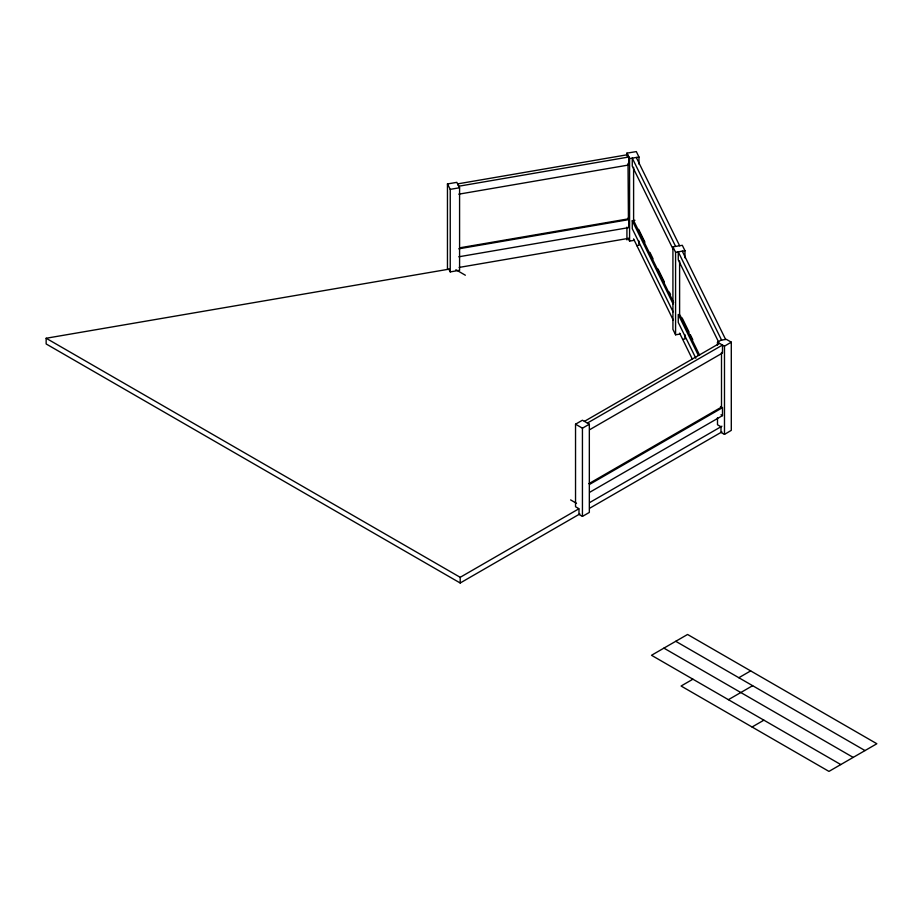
<?xml version="1.0" encoding="UTF-8"?>
<svg xmlns="http://www.w3.org/2000/svg" width="923" height="923" viewBox="0 0 923 923"><rect width="100%" height="100%" fill="white"/><g stroke="black" fill="none" stroke-linecap="round" stroke-linejoin="round"><path stroke-width="1.38" d="M717.494 345.087L717.494 342.248L720.898 340.229L726.32 339.341L731.293 342.145L731.293 430.36L724.486 434.398L720.99 432.437L720.99 426.738L717.494 424.776L717.494 417.658M724.486 434.398L724.486 346.171L731.293 342.145M575.537 424.199L582.436 420.219L589.336 424.199L589.336 512.427L582.436 516.407L578.986 514.423L578.986 508.723L575.537 506.739L575.537 424.199L582.436 428.191L589.336 424.199M584.409 421.361L719.49 343.368M587.363 423.069L722.49 345.052L722.49 353.024L589.843 429.599M588.862 483.675L721.498 407.101L721.498 352.459M589.843 484.24L722.49 407.666L722.49 415.627L589.843 492.213M579.84 513.926L460.196 583.001L46.15 343.956L46.15 338.256L460.196 577.313L578.698 508.896M589.912 502.424L721.913 426.207M589.809 508.169L721.901 431.906M692.919 679.19L681.082 686.02L828.958 771.397L876.85 743.742L687.566 634.47L651.511 655.284L840.784 764.567M738.838 677.724L750.664 670.894M728.409 699.68L752.637 685.697M752.06 727.001L763.898 720.171M447.459 269.331L447.459 183.954L456.816 182.35L459.585 187.75L459.585 270.289L450.239 271.893L448.843 269.193M628.817 157.002L458.8 186.215L457.6 183.896L627.628 154.695L628.817 157.002L628.817 164.975L458.8 194.176M447.459 183.954L450.239 189.353L459.585 187.75M459.816 247.802L628.425 218.843L628.021 163.429M458.8 248.818L628.817 219.616L628.817 227.589L458.8 256.79M46.15 338.256L449.259 269.112M459.169 267.416L628.713 238.33M626.925 155.975L626.925 153.137L636.316 151.603L638.97 157.025L638.97 164.144M626.925 153.137L629.578 158.56L638.97 157.025M673.098 311.87L632.267 228.696L632.267 220.724L634.943 220.285M628.275 238.411L629.578 241.088L634.343 240.315M636.651 245.622L638.97 245.253L638.97 240.984M680.274 334.034L675.578 334.795L672.925 329.373L672.925 246.845L682.316 245.31L684.97 250.733L684.97 257.852M672.925 246.845L675.578 252.267L684.97 250.733M682.616 339.341L684.97 338.96L684.97 334.691M717.494 342.248L724.486 346.171M720.494 406.535L722.49 407.666M720.99 414.785L722.49 415.627M455.893 269.747L465.354 275.216M570.61 499.908L576.529 503.323M675.74 641.3L865.024 750.572M663.914 648.131L853.187 757.402M628.021 218.07L628.425 218.843M636.282 157.464L679.628 245.749M682.282 251.171L725.628 339.468M675.613 246.406L632.267 158.121L632.267 166.082L673.098 249.256M721.601 340.114L678.255 251.829L678.255 259.801L718.463 341.695M632.267 220.724L673.098 303.898M698.365 355.39L678.255 314.443L678.255 322.404L695.85 358.239M682.143 317.95L689.031 332.026M690.277 334.588L692.781 339.71M638.647 229.354L644.912 242.161M649.907 252.394L653.034 258.798M658.041 269.043L664.295 281.838M669.302 292.083L670.548 294.645M699.611 355.182L679.605 314.224L679.605 261.013M673.628 302.432L633.605 220.505L633.605 167.305M633.582 238.895L673.317 320.223M679.616 333.122L692.238 358.943M675.578 252.267L675.578 334.795M629.578 158.56L629.578 241.088M626.925 227.127L626.925 239.934M582.436 428.191L582.436 516.407M460.196 577.313L460.196 583.001M450.239 189.353L450.239 271.893"/></g></svg>
